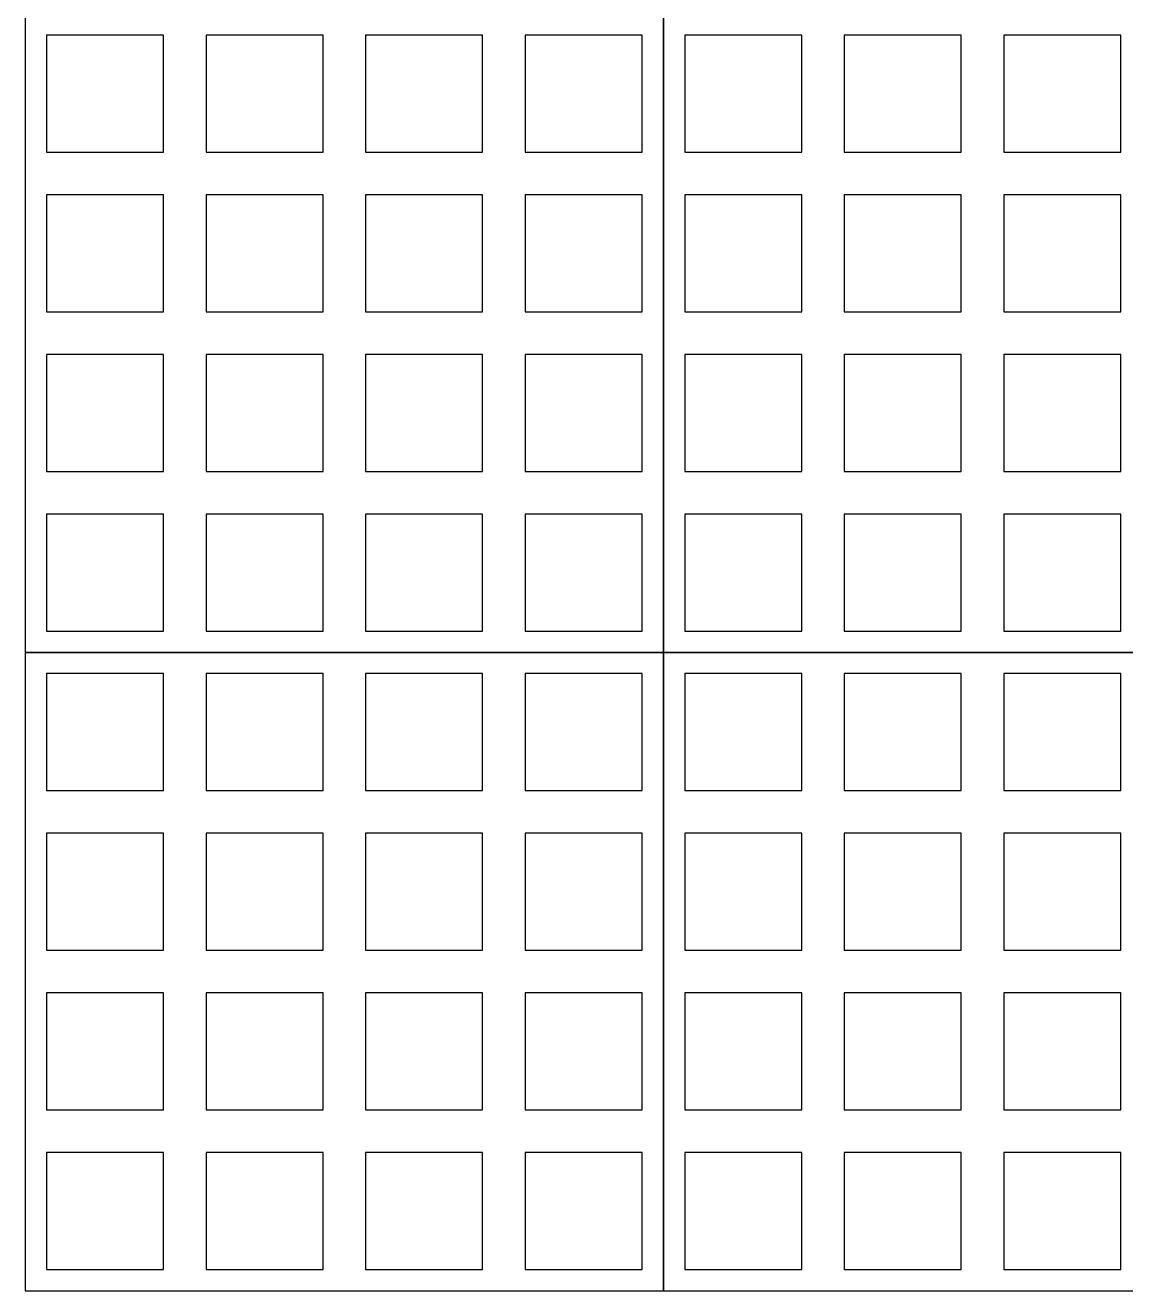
# Model space of a CAD drawing. Header units: millimetres. Extents: x -175 to 2286, y -1714 to 1134.
# Drawn here: x 611.5 to 715, y -344.2 to -225.2 of the extents above; entities that cross this region are included whole.
import ezdxf

# ---------------------------------------------------------------- set-up
doc = ezdxf.new("R2010")
doc.units = ezdxf.units.MM

msp = doc.modelspace()

# ---------------------------------------------------------------- linework, layer by layer
for points in [[(611.5228220531548, -284.1531793856475), (671.5228220531548, -284.1531793856475), (671.5228220531548, -224.1531793856475), (611.5228220531548, -224.1531793856475)], [(671.5228220531548, -284.1531793856475), (731.5228220531548, -284.1531793856475), (731.5228220531548, -224.1531793856475), (671.5228220531548, -224.1531793856475)], [(613.5228220531548, -237.1531793856475), (624.5228220531548, -237.1531793856475), (624.5228220531548, -226.1531793856475), (613.5228220531548, -226.1531793856475)], [(628.5228220531548, -237.1531793856475), (639.5228220531548, -237.1531793856475), (639.5228220531548, -226.1531793856475), (628.5228220531548, -226.1531793856475)], [(643.5228220531548, -237.1531793856475), (654.5228220531548, -237.1531793856475), (654.5228220531548, -226.1531793856475), (643.5228220531548, -226.1531793856475)], [(658.5228220531548, -237.1531793856475), (669.5228220531548, -237.1531793856475), (669.5228220531548, -226.1531793856475), (658.5228220531548, -226.1531793856475)], [(673.5228220531548, -237.1531793856475), (684.5228220531548, -237.1531793856475), (684.5228220531548, -226.1531793856475), (673.5228220531548, -226.1531793856475)], [(688.5228220531548, -237.1531793856475), (699.5228220531548, -237.1531793856475), (699.5228220531548, -226.1531793856475), (688.5228220531548, -226.1531793856475)], [(703.5228220531548, -237.1531793856475), (714.5228220531548, -237.1531793856475), (714.5228220531548, -226.1531793856475), (703.5228220531548, -226.1531793856475)], [(613.5228220531548, -252.1531793856475), (624.5228220531548, -252.1531793856475), (624.5228220531548, -241.1531793856475), (613.5228220531548, -241.1531793856475)], [(628.5228220531548, -252.1531793856475), (639.5228220531548, -252.1531793856475), (639.5228220531548, -241.1531793856475), (628.5228220531548, -241.1531793856475)], [(643.5228220531548, -252.1531793856475), (654.5228220531548, -252.1531793856475), (654.5228220531548, -241.1531793856475), (643.5228220531548, -241.1531793856475)], [(658.5228220531548, -252.1531793856475), (669.5228220531548, -252.1531793856475), (669.5228220531548, -241.1531793856475), (658.5228220531548, -241.1531793856475)], [(673.5228220531548, -252.1531793856475), (684.5228220531548, -252.1531793856475), (684.5228220531548, -241.1531793856475), (673.5228220531548, -241.1531793856475)], [(688.5228220531548, -252.1531793856475), (699.5228220531548, -252.1531793856475), (699.5228220531548, -241.1531793856475), (688.5228220531548, -241.1531793856475)], [(703.5228220531548, -252.1531793856475), (714.5228220531548, -252.1531793856475), (714.5228220531548, -241.1531793856475), (703.5228220531548, -241.1531793856475)], [(613.5228220531548, -267.1531793856474), (624.5228220531548, -267.1531793856474), (624.5228220531548, -256.1531793856475), (613.5228220531548, -256.1531793856475)], [(628.5228220531548, -267.1531793856474), (639.5228220531548, -267.1531793856474), (639.5228220531548, -256.1531793856475), (628.5228220531548, -256.1531793856475)], [(643.5228220531548, -267.1531793856474), (654.5228220531548, -267.1531793856474), (654.5228220531548, -256.1531793856475), (643.5228220531548, -256.1531793856475)], [(658.5228220531548, -267.1531793856474), (669.5228220531548, -267.1531793856474), (669.5228220531548, -256.1531793856475), (658.5228220531548, -256.1531793856475)], [(673.5228220531548, -267.1531793856474), (684.5228220531548, -267.1531793856474), (684.5228220531548, -256.1531793856475), (673.5228220531548, -256.1531793856475)], [(688.5228220531548, -267.1531793856474), (699.5228220531548, -267.1531793856474), (699.5228220531548, -256.1531793856475), (688.5228220531548, -256.1531793856475)], [(703.5228220531548, -267.1531793856474), (714.5228220531548, -267.1531793856474), (714.5228220531548, -256.1531793856475), (703.5228220531548, -256.1531793856475)], [(613.5228220531548, -282.1531793856474), (624.5228220531548, -282.1531793856474), (624.5228220531548, -271.1531793856474), (613.5228220531548, -271.1531793856474)], [(628.5228220531548, -282.1531793856474), (639.5228220531548, -282.1531793856474), (639.5228220531548, -271.1531793856474), (628.5228220531548, -271.1531793856474)], [(643.5228220531548, -282.1531793856474), (654.5228220531548, -282.1531793856474), (654.5228220531548, -271.1531793856474), (643.5228220531548, -271.1531793856474)], [(658.5228220531548, -282.1531793856474), (669.5228220531548, -282.1531793856474), (669.5228220531548, -271.1531793856474), (658.5228220531548, -271.1531793856474)], [(673.5228220531548, -282.1531793856474), (684.5228220531548, -282.1531793856474), (684.5228220531548, -271.1531793856474), (673.5228220531548, -271.1531793856474)], [(688.5228220531548, -282.1531793856474), (699.5228220531548, -282.1531793856474), (699.5228220531548, -271.1531793856474), (688.5228220531548, -271.1531793856474)], [(703.5228220531548, -282.1531793856474), (714.5228220531548, -282.1531793856474), (714.5228220531548, -271.1531793856474), (703.5228220531548, -271.1531793856474)], [(611.5228220531548, -344.1531793856475), (671.5228220531548, -344.1531793856475), (671.5228220531548, -284.1531793856475), (611.5228220531548, -284.1531793856475)], [(671.5228220531548, -344.1531793856475), (731.5228220531548, -344.1531793856475), (731.5228220531548, -284.1531793856475), (671.5228220531548, -284.1531793856475)], [(613.5228220531548, -297.1531793856474), (624.5228220531548, -297.1531793856474), (624.5228220531548, -286.1531793856474), (613.5228220531548, -286.1531793856474)], [(628.5228220531548, -297.1531793856474), (639.5228220531548, -297.1531793856474), (639.5228220531548, -286.1531793856474), (628.5228220531548, -286.1531793856474)], [(643.5228220531548, -297.1531793856474), (654.5228220531548, -297.1531793856474), (654.5228220531548, -286.1531793856474), (643.5228220531548, -286.1531793856474)], [(658.5228220531548, -297.1531793856474), (669.5228220531548, -297.1531793856474), (669.5228220531548, -286.1531793856474), (658.5228220531548, -286.1531793856474)], [(673.5228220531548, -297.1531793856474), (684.5228220531548, -297.1531793856474), (684.5228220531548, -286.1531793856474), (673.5228220531548, -286.1531793856474)], [(688.5228220531548, -297.1531793856474), (699.5228220531548, -297.1531793856474), (699.5228220531548, -286.1531793856474), (688.5228220531548, -286.1531793856474)], [(703.5228220531548, -297.1531793856474), (714.5228220531548, -297.1531793856474), (714.5228220531548, -286.1531793856474), (703.5228220531548, -286.1531793856474)], [(613.5228220531548, -312.1531793856474), (624.5228220531548, -312.1531793856474), (624.5228220531548, -301.1531793856474), (613.5228220531548, -301.1531793856474)], [(628.5228220531548, -312.1531793856474), (639.5228220531548, -312.1531793856474), (639.5228220531548, -301.1531793856474), (628.5228220531548, -301.1531793856474)], [(643.5228220531548, -312.1531793856474), (654.5228220531548, -312.1531793856474), (654.5228220531548, -301.1531793856474), (643.5228220531548, -301.1531793856474)], [(658.5228220531548, -312.1531793856474), (669.5228220531548, -312.1531793856474), (669.5228220531548, -301.1531793856474), (658.5228220531548, -301.1531793856474)], [(673.5228220531548, -312.1531793856474), (684.5228220531548, -312.1531793856474), (684.5228220531548, -301.1531793856474), (673.5228220531548, -301.1531793856474)], [(688.5228220531548, -312.1531793856474), (699.5228220531548, -312.1531793856474), (699.5228220531548, -301.1531793856474), (688.5228220531548, -301.1531793856474)], [(703.5228220531548, -312.1531793856474), (714.5228220531548, -312.1531793856474), (714.5228220531548, -301.1531793856474), (703.5228220531548, -301.1531793856474)], [(613.5228220531548, -327.1531793856474), (624.5228220531548, -327.1531793856474), (624.5228220531548, -316.1531793856474), (613.5228220531548, -316.1531793856474)], [(628.5228220531548, -327.1531793856474), (639.5228220531548, -327.1531793856474), (639.5228220531548, -316.1531793856474), (628.5228220531548, -316.1531793856474)], [(643.5228220531548, -327.1531793856474), (654.5228220531548, -327.1531793856474), (654.5228220531548, -316.1531793856474), (643.5228220531548, -316.1531793856474)], [(658.5228220531548, -327.1531793856474), (669.5228220531548, -327.1531793856474), (669.5228220531548, -316.1531793856474), (658.5228220531548, -316.1531793856474)], [(673.5228220531548, -327.1531793856474), (684.5228220531548, -327.1531793856474), (684.5228220531548, -316.1531793856474), (673.5228220531548, -316.1531793856474)], [(688.5228220531548, -327.1531793856474), (699.5228220531548, -327.1531793856474), (699.5228220531548, -316.1531793856474), (688.5228220531548, -316.1531793856474)], [(703.5228220531548, -327.1531793856474), (714.5228220531548, -327.1531793856474), (714.5228220531548, -316.1531793856474), (703.5228220531548, -316.1531793856474)], [(613.5228220531548, -342.1531793856474), (624.5228220531548, -342.1531793856474), (624.5228220531548, -331.1531793856474), (613.5228220531548, -331.1531793856474)], [(628.5228220531548, -342.1531793856474), (639.5228220531548, -342.1531793856474), (639.5228220531548, -331.1531793856474), (628.5228220531548, -331.1531793856474)], [(643.5228220531548, -342.1531793856474), (654.5228220531548, -342.1531793856474), (654.5228220531548, -331.1531793856474), (643.5228220531548, -331.1531793856474)], [(658.5228220531548, -342.1531793856474), (669.5228220531548, -342.1531793856474), (669.5228220531548, -331.1531793856474), (658.5228220531548, -331.1531793856474)], [(673.5228220531548, -342.1531793856474), (684.5228220531548, -342.1531793856474), (684.5228220531548, -331.1531793856474), (673.5228220531548, -331.1531793856474)], [(688.5228220531548, -342.1531793856474), (699.5228220531548, -342.1531793856474), (699.5228220531548, -331.1531793856474), (688.5228220531548, -331.1531793856474)], [(703.5228220531548, -342.1531793856474), (714.5228220531548, -342.1531793856474), (714.5228220531548, -331.1531793856474), (703.5228220531548, -331.1531793856474)]]:
    msp.add_lwpolyline(points, close=True)

doc.saveas('drawing.dxf')
